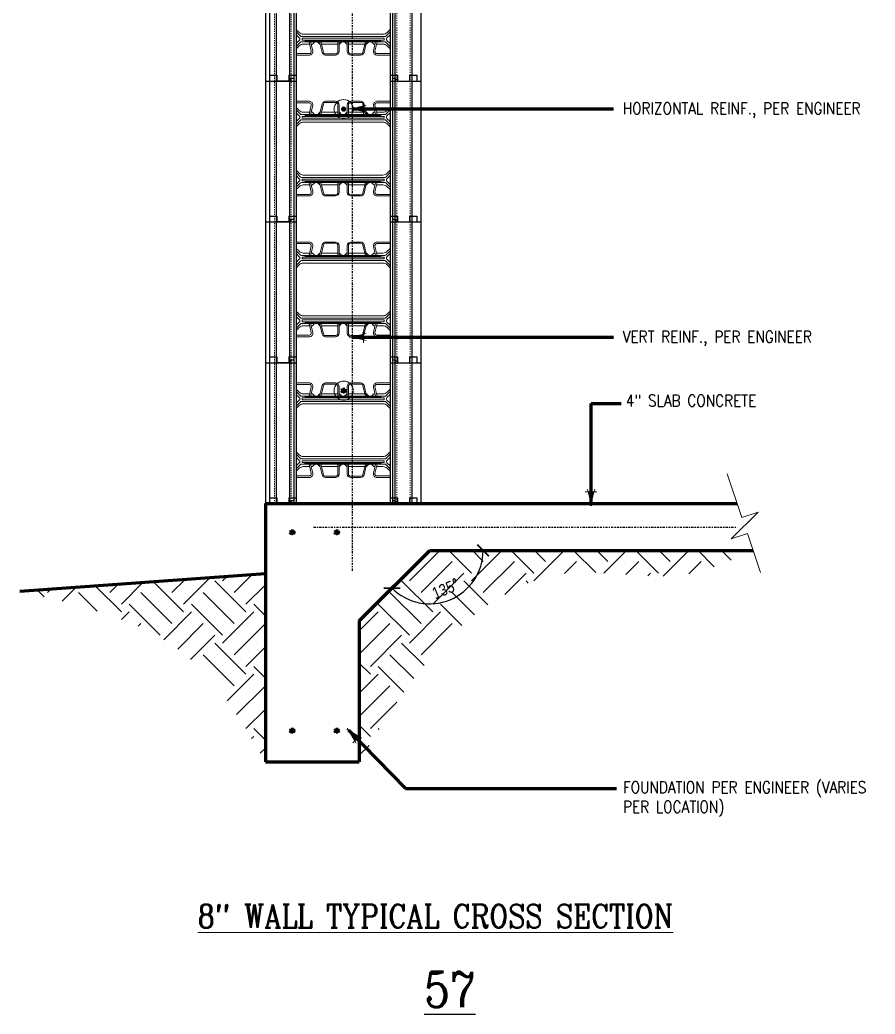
# Model space of a CAD drawing. Header units: inches. Extents: x 5 to 96, y 14 to 182.
# Drawn here: x 22.8 to 95.7, y 13.9 to 98.7 of the extents above; entities that cross this region are included whole.
import ezdxf

# ---------------------------------------------------------------- set-up
doc = ezdxf.new("R2010")
doc.units = ezdxf.units.IN
doc.header["$MEASUREMENT"] = 0
for name, pattern in [('CENTER', [2, 1.25, -0.25, 0.25, -0.25]), ('DASHED2', [0.375, 0.25, -0.125]), ('HIDDEN', [0.375, 0.25, -0.125])]:
    doc.linetypes.add(name, pattern=pattern)
doc.layers.get('Defpoints').update_dxf_attribs({"color": 252})
for name, color, linetype, lineweight in [('A2 Hatch', 8, 'Continuous', 9), ('DETAILS', 7, 'Continuous', 13), ('DIM', 3, 'Continuous', 13), ('GRADE', 5, 'Continuous', 100), ('REBAR', 2, 'CENTER', 30)]:
    doc.layers.add(name, color=color, linetype=linetype, lineweight=lineweight)
doc.styles.add('ARCTEXT', font='arctext.shx', dxfattribs={"width": 0.85})
doc.styles.add('RomanC', font='romanc.shx', dxfattribs={"width": 0.85, "height": 5})
doc.dimstyles.new('ARCTEXT 1-1', dxfattribs={"dimscale": 0, "dimtxt": 1, "dimasz": 1, "dimexe": 0.1875, "dimexo": 1, "dimgap": 0.5, "dimtad": 1, "dimdec": 4, "dimzin": 3, "dimdsep": 46, "dimlunit": 4, "dimtxsty": 'ARCTEXT', "dimblk": 'ARCHTICK', "dimcen": 1, "dimclrd": 256, "dimclre": 256, "dimclrt": 256, "dimadec": 0, "dimazin": 0, "dimtfac": 1, "dimtdec": 4, "dimtofl": 0, "dimtmove": 2, "dimatfit": 3, "dimldrblk": 'arrow', "dimfxl": 0, "dimtolj": 1, "dimtzin": 0, "dimarcsym": 0})
doc.dimstyles.new('ARCTEXT1-4', dxfattribs={"dimtxt": 4, "dimasz": 2, "dimexe": 2, "dimexo": 2, "dimgap": 2, "dimtad": 1, "dimdec": 4, "dimzin": 3, "dimdsep": 46, "dimlunit": 4, "dimtxsty": 'ARCTEXT', "dimblk": 'ARCHTICK', "dimcen": 2, "dimaunit": 1, "dimadec": 0, "dimazin": 0, "dimtfac": 1, "dimtdec": 4, "dimtmove": 2, "dimatfit": 3, "dimldrblk": 'arrow', "dimfxl": 0, "dimtolj": 1, "dimtzin": 0, "dimarcsym": 0})
pattern_1 = [(45, (-8549.273, 2997.4935), (4e-16, 5.3033009), [3.75, -3.75]), (45, (-8550.2673, 2998.488), (4e-16, 5.3033009), [3.75, -3.75]), (45, (-8551.2617, 2999.4822), (4e-16, 5.3033009), [3.75, -3.75]), (135, (-8551.2617, 3000.145), (-5.3033009, 4e-16), [3.75, -3.75]), (135, (-8550.2673, 3001.1395), (-5.3033009, 4e-16), [3.75, -3.75]), (135, (-8549.273, 3002.134), (-5.3033009, 4e-16), [3.75, -3.75])]

# ---------------------------------------------------------------- blocks, each defined once
blk = doc.blocks.new('_ArchTick')
at = {"color": 0, "linetype": 'ByBlock', "const_width": 0.15}
blk.add_lwpolyline([(-0.5, -0.5), (0.5, 0.5)], dxfattribs=at)
blk = doc.blocks.new('*D8')
at = {"layer": 'Defpoints', "color": 0}
for p in [(57.735, 53.438), (57.735, 53.438), (85.287, 53.438), (57.735, 48.894), (51.735, 47.438)]:
    blk.add_point(p, dxfattribs=at)
at = {"layer": 'DIM', "lineweight": -2}
blk.add_arc((57.735, 53.438), 4.544, 225, 0, dxfattribs=at)
for p, rotation in [((62.279, 53.438), 90), ((54.522, 50.225), 135)]:
    blk.add_blockref('_ArchTick', p, dxfattribs=dict(at, rotation=rotation))
at = {"layer": 'DIM', "color": 2, "insert": (59.091, 50.164), "char_height": 1, "attachment_point": 5, "rotation": 22.5, "style": 'ARCTEXT'}
blk.add_mtext('\\A1;135{\\Fromanc.shx|c0;°}', dxfattribs=at)
blk = doc.blocks.new('arrow')
at = {"layer": 'DIM'}
blk.add_hatch(color=253, dxfattribs=at).paths.add_polyline_path([(-2, 0.5), (-2, -0.5), (0, 0)])
at = {"layer": 'DIM', "lineweight": 9}
for points in [[(-2, 0.983), (-2, 0.5), (-2.469, 0.617)], [(0.374, 0.094), (0, 0)], [(0.374, -0.094), (0, 0)], [(-2, -0.983), (-2, -0.5), (-2.469, -0.617)]]:
    blk.add_lwpolyline(points, dxfattribs=at)
at = {"layer": 'DIM', "lineweight": 15}
blk.add_lwpolyline([(0, 0), (-2, -0.5), (-2, 0.5), (0, 0)], dxfattribs=at)

msp = doc.modelspace()

# ---------------------------------------------------------------- hatches: boundary and pattern name
at = {"layer": 'A2 Hatch', "ltscale": 0.15}
h = msp.add_hatch(color=256, dxfattribs=at)
edge = h.paths.add_edge_path()
edge.add_arc((50.40557, 91.05841), 0.22434, 0, 360)
h = msp.add_hatch(dxfattribs=at)
h.set_pattern_fill('EARTH', color=256, scale=15, angle=45, style=0)
h.set_pattern_definition(pattern_1)
edge = h.paths.add_edge_path()
edge.add_spline(control_points=[(51.73506, 35.43839), (54.21343, 39.51205), (58.36542, 46.3366), (68.88604, 52.94942), (78.1558, 50.22115), (83.37948, 52.57776), (85.28717, 53.43839)], knot_values=[0, 0, 0, 0, 14.25958187, 23.88891315, 34.59569807, 40.75527016, 40.75527016, 40.75527016, 40.75527016], degree=3, periodic=0)
edge.add_line((85.28717, 53.43839), (57.73506, 53.43839))
edge.add_line((57.73506, 53.43839), (51.73506, 47.43839))
edge.add_line((51.73506, 47.43839), (51.73506, 35.43839))
h.paths.add_polyline_path([(57.50315, 50.31781), (60.10564, 51.39579), (60.67966, 50.00997), (58.07717, 48.93199)], flags=24)
h = msp.add_hatch(dxfattribs=at)
h.set_pattern_fill('EARTH', color=256, scale=15, angle=45, style=0)
h.set_pattern_definition(pattern_1)
edge = h.paths.add_edge_path()
edge.add_line((43.73506, 51.43839), (22.82542, 49.95006))
edge.add_spline(control_points=[(22.82542, 49.95006), (28.03186, 48.76767), (37.10819, 46.70643), (41.75415, 38.80664), (43.73506, 35.43839)], knot_values=[0, 0, 0, 0, 15.18061002, 26.46419956, 26.46419956, 26.46419956, 26.46419956], degree=3, periodic=0)
edge.add_line((43.73506, 35.43839), (43.73506, 51.43839))
at = {"layer": 'REBAR', "ltscale": 0.15}
h = msp.add_hatch(color=256, dxfattribs=at)
edge = h.paths.add_edge_path()
edge.add_arc((50.40557, 67.05841), 0.22434, 0, 360)
h = msp.add_hatch(color=256, dxfattribs=at)
edge = h.paths.add_edge_path()
edge.add_arc((46.01803, 54.98447), 0.22434, 0, 360)
h = msp.add_hatch(color=256, dxfattribs=at)
edge = h.paths.add_edge_path()
edge.add_arc((49.82134, 54.98447), 0.22434, 0, 360)
h = msp.add_hatch(color=256, dxfattribs=at)
edge = h.paths.add_edge_path()
edge.add_arc((46.01803, 38.07735), 0.22434, 0, 360)
h = msp.add_hatch(color=256, dxfattribs=at)
edge = h.paths.add_edge_path()
edge.add_arc((49.82134, 38.07735), 0.22434, 0, 360)

# ---------------------------------------------------------------- linework, layer by layer
at = {"color": 1}
for p, q in [((44.08506, 105.93842), (44.08506, 93.43842)), ((44.66006, 105.93842), (44.66006, 93.43842)), ((45.78506, 105.93842), (45.78506, 93.43842)), ((46.36006, 105.93842), (46.36006, 93.43842)), ((54.36006, 105.93842), (54.36006, 93.43842)), ((43.73506, 105.43842), (43.73506, 93.43842)), ((46.16006, 105.68842), (46.16006, 93.43842)), ((54.56006, 105.68842), (54.56006, 93.43842)), ((54.77506, 105.43842), (54.77506, 93.43842)), ((56.22006, 105.43842), (56.22006, 93.43842)), ((56.98506, 105.43842), (56.98506, 93.43842)), ((43.73506, 93.43842), (46.36006, 93.43842)), ((43.73506, 93.43842), (45.91006, 93.43842)), ((43.73506, 93.43842), (46.36006, 93.43842)), ((43.73506, 93.43842), (45.91006, 93.43842)), ((43.73506, 93.43841), (46.36006, 93.43841)), ((43.73506, 93.43841), (43.73506, 81.43841)), ((43.73506, 93.43841), (45.91006, 93.43841)), ((44.08506, 93.93842), (44.71006, 93.93842)), ((44.08506, 93.93842), (44.71006, 93.93842)), ((44.08506, 93.93841), (44.71006, 93.93841)), ((44.08506, 93.93841), (44.08506, 81.43841)), ((44.66006, 93.93841), (44.66006, 81.43841)), ((45.78506, 93.43842), (44.66006, 93.43842)), ((45.78506, 93.43842), (44.66006, 93.43842)), ((45.78506, 93.43841), (44.66006, 93.43841)), ((44.71006, 93.93842), (44.71006, 93.43842)), ((44.71006, 93.93842), (44.71006, 93.43842)), ((44.71006, 93.93841), (44.71006, 93.43841)), ((45.73506, 93.93842), (45.73506, 93.43842)), ((45.73506, 93.93842), (46.36006, 93.93842)), ((45.73506, 93.93842), (45.73506, 93.43842)), ((45.73506, 93.93842), (46.36006, 93.93842)), ((45.73506, 93.93841), (45.73506, 93.43841)), ((45.73506, 93.93841), (46.36006, 93.93841)), ((45.78506, 93.93841), (45.78506, 81.43841)), ((45.91006, 93.68842), (45.91006, 93.43842)), ((45.91006, 93.68842), (46.16006, 93.68842)), ((45.91006, 93.68842), (45.91006, 93.43842)), ((45.91006, 93.68842), (46.16006, 93.68842)), ((45.91006, 93.68841), (45.91006, 93.43841)), ((45.91006, 93.68841), (46.16006, 93.68841)), ((46.16006, 93.68841), (46.16006, 81.43841)), ((46.16006, 93.43842), (46.36006, 93.43842)), ((46.16006, 93.43842), (46.36006, 93.43842)), ((46.16006, 93.43841), (46.36006, 93.43841)), ((46.36006, 93.93841), (46.36006, 81.43841)), ((54.36006, 93.93842), (54.98506, 93.93842)), ((54.36006, 93.93842), (54.98506, 93.93842)), ((54.36006, 93.93841), (54.36006, 81.43841)), ((54.36006, 93.93841), (54.98506, 93.93841)), ((54.36006, 93.43842), (56.98506, 93.43842)), ((54.36006, 93.43842), (54.56006, 93.43842)), ((54.36006, 93.43842), (56.98506, 93.43842)), ((54.36006, 93.43842), (54.56006, 93.43842)), ((54.36006, 93.43841), (56.98506, 93.43841)), ((54.36006, 93.43841), (54.56006, 93.43841)), ((54.56006, 93.68842), (54.81006, 93.68842)), ((54.56006, 93.68842), (54.81006, 93.68842)), ((54.56006, 93.68841), (54.56006, 81.43841)), ((54.56006, 93.68841), (54.81006, 93.68841)), ((54.77506, 93.43842), (56.98506, 93.43842)), ((54.77506, 93.43842), (56.98506, 93.43842)), ((54.77506, 93.43841), (56.98506, 93.43841)), ((54.77506, 93.43841), (54.77506, 81.43841)), ((54.81006, 93.68842), (54.81006, 93.43842)), ((54.81006, 93.68842), (54.81006, 93.43842)), ((54.81006, 93.68841), (54.81006, 93.43841)), ((54.98506, 93.93842), (54.98506, 93.43842)), ((54.98506, 93.93842), (54.98506, 93.43842)), ((54.98506, 93.93841), (54.98506, 93.43841)), ((56.01006, 93.93842), (56.01006, 93.43842)), ((56.01006, 93.93842), (56.63506, 93.93842)), ((56.01006, 93.93842), (56.01006, 93.43842)), ((56.01006, 93.93842), (56.63506, 93.93842)), ((56.01006, 93.93841), (56.01006, 93.43841)), ((56.01006, 93.93841), (56.63506, 93.93841)), ((56.22006, 93.43841), (56.22006, 81.43841)), ((56.63506, 93.93842), (56.63506, 93.43842)), ((56.63506, 93.93842), (56.63506, 93.43842)), ((56.63506, 93.93841), (56.63506, 93.43841)), ((56.98506, 93.43841), (56.98506, 81.43841)), ((43.73506, 81.43841), (46.36006, 81.43841)), ((43.73506, 81.43841), (45.91006, 81.43841)), ((43.73506, 81.43841), (46.36006, 81.43841)), ((43.73506, 81.43841), (45.91006, 81.43841)), ((43.73506, 81.4384), (46.36006, 81.4384)), ((43.73506, 81.4384), (43.73506, 69.4384)), ((43.73506, 81.4384), (45.91006, 81.4384)), ((44.08506, 81.93841), (44.71006, 81.93841)), ((44.08506, 81.93841), (44.71006, 81.93841)), ((44.08506, 81.9384), (44.71006, 81.9384)), ((44.08506, 81.9384), (44.08506, 69.4384)), ((44.66006, 81.9384), (44.66006, 69.4384)), ((45.78506, 81.43841), (44.66006, 81.43841)), ((45.78506, 81.43841), (44.66006, 81.43841)), ((45.78506, 81.4384), (44.66006, 81.4384)), ((44.71006, 81.93841), (44.71006, 81.43841)), ((44.71006, 81.93841), (44.71006, 81.43841)), ((44.71006, 81.9384), (44.71006, 81.4384)), ((45.73506, 81.93841), (45.73506, 81.43841)), ((45.73506, 81.93841), (46.36006, 81.93841)), ((45.73506, 81.93841), (45.73506, 81.43841)), ((45.73506, 81.93841), (46.36006, 81.93841)), ((45.73506, 81.9384), (45.73506, 81.4384)), ((45.73506, 81.9384), (46.36006, 81.9384)), ((45.78506, 81.9384), (45.78506, 69.4384)), ((45.91006, 81.68841), (45.91006, 81.43841)), ((45.91006, 81.68841), (46.16006, 81.68841)), ((45.91006, 81.68841), (45.91006, 81.43841)), ((45.91006, 81.68841), (46.16006, 81.68841)), ((45.91006, 81.6884), (45.91006, 81.4384)), ((45.91006, 81.6884), (46.16006, 81.6884)), ((46.16006, 81.6884), (46.16006, 69.4384)), ((46.16006, 81.43841), (46.36006, 81.43841)), ((46.16006, 81.43841), (46.36006, 81.43841)), ((46.16006, 81.4384), (46.36006, 81.4384)), ((46.36006, 81.9384), (46.36006, 69.4384)), ((54.36006, 81.93841), (54.98506, 81.93841)), ((54.36006, 81.93841), (54.98506, 81.93841)), ((54.36006, 81.9384), (54.36006, 69.4384)), ((54.36006, 81.9384), (54.98506, 81.9384)), ((54.36006, 81.43841), (56.98506, 81.43841)), ((54.36006, 81.43841), (54.56006, 81.43841)), ((54.36006, 81.43841), (56.98506, 81.43841)), ((54.36006, 81.43841), (54.56006, 81.43841)), ((54.36006, 81.4384), (56.98506, 81.4384)), ((54.36006, 81.4384), (54.56006, 81.4384)), ((54.56006, 81.68841), (54.81006, 81.68841)), ((54.56006, 81.68841), (54.81006, 81.68841)), ((54.56006, 81.6884), (54.56006, 69.4384)), ((54.56006, 81.6884), (54.81006, 81.6884)), ((54.77506, 81.43841), (56.98506, 81.43841)), ((54.77506, 81.43841), (56.98506, 81.43841)), ((54.77506, 81.4384), (56.98506, 81.4384)), ((54.77506, 81.4384), (54.77506, 69.4384)), ((54.81006, 81.68841), (54.81006, 81.43841)), ((54.81006, 81.68841), (54.81006, 81.43841)), ((54.81006, 81.6884), (54.81006, 81.4384)), ((54.98506, 81.93841), (54.98506, 81.43841)), ((54.98506, 81.93841), (54.98506, 81.43841)), ((54.98506, 81.9384), (54.98506, 81.4384)), ((56.01006, 81.93841), (56.01006, 81.43841)), ((56.01006, 81.93841), (56.63506, 81.93841)), ((56.01006, 81.93841), (56.01006, 81.43841)), ((56.01006, 81.93841), (56.63506, 81.93841)), ((56.01006, 81.9384), (56.01006, 81.4384)), ((56.01006, 81.9384), (56.63506, 81.9384)), ((56.22006, 81.4384), (56.22006, 69.4384)), ((56.63506, 81.93841), (56.63506, 81.43841)), ((56.63506, 81.93841), (56.63506, 81.43841)), ((56.63506, 81.9384), (56.63506, 81.4384)), ((56.98506, 81.4384), (56.98506, 69.4384)), ((44.08506, 69.9384), (44.71006, 69.9384)), ((44.08506, 69.9384), (44.71006, 69.9384)), ((44.08506, 69.93839), (44.71006, 69.93839)), ((44.08506, 69.93839), (44.08506, 57.43839)), ((44.66006, 69.93839), (44.66006, 57.43839)), ((44.71006, 69.9384), (44.71006, 69.4384)), ((44.71006, 69.9384), (44.71006, 69.4384)), ((44.71006, 69.93839), (44.71006, 69.43839)), ((45.73506, 69.9384), (45.73506, 69.4384)), ((45.73506, 69.9384), (46.36006, 69.9384)), ((45.73506, 69.9384), (45.73506, 69.4384)), ((45.73506, 69.9384), (46.36006, 69.9384)), ((45.73506, 69.93839), (45.73506, 69.43839)), ((45.73506, 69.93839), (46.36006, 69.93839)), ((45.78506, 69.93839), (45.78506, 57.43839)), ((45.91006, 69.6884), (45.91006, 69.4384)), ((45.91006, 69.6884), (46.16006, 69.6884)), ((45.91006, 69.6884), (45.91006, 69.4384)), ((45.91006, 69.6884), (46.16006, 69.6884)), ((45.91006, 69.68839), (45.91006, 69.43839)), ((45.91006, 69.68839), (46.16006, 69.68839)), ((46.16006, 69.68839), (46.16006, 57.43839)), ((46.36006, 69.93839), (46.36006, 57.43839)), ((54.36006, 69.9384), (54.98506, 69.9384)), ((54.36006, 69.9384), (54.98506, 69.9384)), ((54.36006, 69.93839), (54.36006, 57.43839)), ((54.36006, 69.93839), (54.98506, 69.93839)), ((54.56006, 69.6884), (54.81006, 69.6884)), ((54.56006, 69.6884), (54.81006, 69.6884)), ((54.56006, 69.68839), (54.56006, 57.43839)), ((54.56006, 69.68839), (54.81006, 69.68839)), ((54.81006, 69.6884), (54.81006, 69.4384)), ((54.81006, 69.6884), (54.81006, 69.4384)), ((54.81006, 69.68839), (54.81006, 69.43839)), ((54.98506, 69.9384), (54.98506, 69.4384)), ((54.98506, 69.9384), (54.98506, 69.4384)), ((54.98506, 69.93839), (54.98506, 69.43839)), ((56.01006, 69.9384), (56.01006, 69.4384)), ((56.01006, 69.9384), (56.63506, 69.9384)), ((56.01006, 69.9384), (56.01006, 69.4384)), ((56.01006, 69.9384), (56.63506, 69.9384)), ((56.01006, 69.93839), (56.01006, 69.43839)), ((56.01006, 69.93839), (56.63506, 69.93839)), ((56.63506, 69.9384), (56.63506, 69.4384)), ((56.63506, 69.9384), (56.63506, 69.4384)), ((56.63506, 69.93839), (56.63506, 69.43839)), ((43.73506, 69.4384), (46.36006, 69.4384)), ((43.73506, 69.4384), (45.91006, 69.4384)), ((43.73506, 69.4384), (46.36006, 69.4384)), ((43.73506, 69.4384), (45.91006, 69.4384)), ((43.73506, 69.43839), (46.36006, 69.43839)), ((43.73506, 69.43839), (43.73506, 57.43839)), ((43.73506, 69.43839), (45.91006, 69.43839)), ((45.78506, 69.4384), (44.66006, 69.4384)), ((45.78506, 69.4384), (44.66006, 69.4384)), ((45.78506, 69.43839), (44.66006, 69.43839)), ((46.16006, 69.4384), (46.36006, 69.4384)), ((46.16006, 69.4384), (46.36006, 69.4384)), ((46.16006, 69.43839), (46.36006, 69.43839)), ((54.36006, 69.4384), (56.98506, 69.4384)), ((54.36006, 69.4384), (54.56006, 69.4384)), ((54.36006, 69.4384), (56.98506, 69.4384)), ((54.36006, 69.4384), (54.56006, 69.4384)), ((54.36006, 69.43839), (56.98506, 69.43839)), ((54.36006, 69.43839), (54.56006, 69.43839)), ((54.77506, 69.4384), (56.98506, 69.4384)), ((54.77506, 69.4384), (56.98506, 69.4384)), ((54.77506, 69.43839), (56.98506, 69.43839)), ((54.77506, 69.43839), (54.77506, 57.43839)), ((56.22006, 69.43839), (56.22006, 57.43839)), ((56.98506, 69.43839), (56.98506, 57.43839)), ((44.08506, 57.93839), (44.71006, 57.93839)), ((44.71006, 57.93839), (44.71006, 57.43839)), ((45.73506, 57.93839), (45.73506, 57.43839)), ((45.73506, 57.93839), (46.36006, 57.93839)), ((45.91006, 57.68839), (45.91006, 57.43839)), ((45.91006, 57.68839), (46.16006, 57.68839)), ((54.36006, 57.93839), (54.98506, 57.93839)), ((54.56006, 57.68839), (54.81006, 57.68839)), ((54.81006, 57.68839), (54.81006, 57.43839)), ((54.98506, 57.93839), (54.98506, 57.43839)), ((56.01006, 57.93839), (56.01006, 57.43839)), ((56.01006, 57.93839), (56.63506, 57.93839)), ((56.63506, 57.93839), (56.63506, 57.43839)), ((43.73506, 57.43839), (46.36006, 57.43839)), ((43.73506, 57.43839), (45.91006, 57.43839)), ((45.78506, 57.43839), (44.66006, 57.43839)), ((46.16006, 57.43839), (46.36006, 57.43839)), ((54.36006, 57.43839), (56.98506, 57.43839)), ((54.36006, 57.43839), (54.56006, 57.43839)), ((54.77506, 57.43839), (56.98506, 57.43839))]:
    msp.add_line(p, q, dxfattribs=at)
at = {"ltscale": 0.15}
for p, q in [((46.36926, 94.97274), (46.36926, 94.97274)), ((44.71006, 93.43842), (45.73506, 93.43842)), ((44.71006, 93.43842), (45.73506, 93.43842)), ((44.71006, 93.43841), (45.73506, 93.43841)), ((46.36926, 82.97273), (46.36926, 82.97273)), ((44.71006, 81.43841), (45.73506, 81.43841)), ((44.71006, 81.43841), (45.73506, 81.43841)), ((44.71006, 81.4384), (45.73506, 81.4384)), ((46.36926, 70.97272), (46.36926, 70.97272)), ((44.71006, 69.4384), (45.73506, 69.4384)), ((44.71006, 69.4384), (45.73506, 69.4384)), ((44.71006, 69.43839), (45.73506, 69.43839)), ((46.36926, 58.9727), (46.36926, 58.9727)), ((44.71006, 57.43839), (45.73506, 57.43839))]:
    msp.add_line(p, q, dxfattribs=at)
at = {"color": 1, "linetype": 'HIDDEN', "ltscale": 0.02}
for p, q in [((44.08506, 93.93842), (44.71006, 93.93842)), ((44.08506, 93.93842), (44.71006, 93.93842)), ((44.08506, 93.93841), (44.71006, 93.93841)), ((44.71006, 93.93842), (44.71006, 93.43842)), ((44.71006, 93.93842), (44.71006, 93.43842)), ((44.71006, 93.93841), (44.71006, 93.43841)), ((45.73506, 93.93842), (45.73506, 93.43842)), ((45.73506, 93.93842), (46.36006, 93.93842)), ((45.73506, 93.93842), (45.73506, 93.43842)), ((45.73506, 93.93842), (46.36006, 93.93842)), ((45.73506, 93.93841), (45.73506, 93.43841)), ((45.73506, 93.93841), (46.36006, 93.93841)), ((54.36006, 93.93842), (54.98506, 93.93842)), ((54.36006, 93.93842), (54.98506, 93.93842)), ((54.36006, 93.93841), (54.98506, 93.93841)), ((54.98506, 93.93842), (54.98506, 93.43842)), ((54.98506, 93.93842), (54.98506, 93.43842)), ((54.98506, 93.93841), (54.98506, 93.43841)), ((56.01006, 93.93842), (56.01006, 93.43842)), ((56.01006, 93.93842), (56.63506, 93.93842)), ((56.01006, 93.93842), (56.01006, 93.43842)), ((56.01006, 93.93842), (56.63506, 93.93842)), ((56.01006, 93.93841), (56.01006, 93.43841)), ((56.01006, 93.93841), (56.63506, 93.93841)), ((56.63506, 93.93842), (56.63506, 93.43842)), ((56.63506, 93.93842), (56.63506, 93.43842)), ((56.63506, 93.93841), (56.63506, 93.43841)), ((44.08506, 81.93841), (44.71006, 81.93841)), ((44.08506, 81.93841), (44.71006, 81.93841)), ((44.08506, 81.9384), (44.71006, 81.9384)), ((44.71006, 81.93841), (44.71006, 81.43841)), ((44.71006, 81.93841), (44.71006, 81.43841)), ((44.71006, 81.9384), (44.71006, 81.4384)), ((45.73506, 81.93841), (45.73506, 81.43841)), ((45.73506, 81.93841), (46.36006, 81.93841)), ((45.73506, 81.93841), (45.73506, 81.43841)), ((45.73506, 81.93841), (46.36006, 81.93841)), ((45.73506, 81.9384), (45.73506, 81.4384)), ((45.73506, 81.9384), (46.36006, 81.9384)), ((54.36006, 81.93841), (54.98506, 81.93841)), ((54.36006, 81.93841), (54.98506, 81.93841)), ((54.36006, 81.9384), (54.98506, 81.9384)), ((54.98506, 81.93841), (54.98506, 81.43841)), ((54.98506, 81.93841), (54.98506, 81.43841)), ((54.98506, 81.9384), (54.98506, 81.4384)), ((56.01006, 81.93841), (56.01006, 81.43841)), ((56.01006, 81.93841), (56.63506, 81.93841)), ((56.01006, 81.93841), (56.01006, 81.43841)), ((56.01006, 81.93841), (56.63506, 81.93841)), ((56.01006, 81.9384), (56.01006, 81.4384)), ((56.01006, 81.9384), (56.63506, 81.9384)), ((56.63506, 81.93841), (56.63506, 81.43841)), ((56.63506, 81.93841), (56.63506, 81.43841)), ((56.63506, 81.9384), (56.63506, 81.4384)), ((44.08506, 69.9384), (44.71006, 69.9384)), ((44.08506, 69.9384), (44.71006, 69.9384)), ((44.08506, 69.93839), (44.71006, 69.93839)), ((44.71006, 69.9384), (44.71006, 69.4384)), ((44.71006, 69.9384), (44.71006, 69.4384)), ((44.71006, 69.93839), (44.71006, 69.43839)), ((45.73506, 69.9384), (45.73506, 69.4384)), ((45.73506, 69.9384), (46.36006, 69.9384)), ((45.73506, 69.9384), (45.73506, 69.4384)), ((45.73506, 69.9384), (46.36006, 69.9384)), ((45.73506, 69.93839), (45.73506, 69.43839)), ((45.73506, 69.93839), (46.36006, 69.93839)), ((54.36006, 69.9384), (54.98506, 69.9384)), ((54.36006, 69.9384), (54.98506, 69.9384)), ((54.36006, 69.93839), (54.98506, 69.93839)), ((54.98506, 69.9384), (54.98506, 69.4384)), ((54.98506, 69.9384), (54.98506, 69.4384)), ((54.98506, 69.93839), (54.98506, 69.43839)), ((56.01006, 69.9384), (56.01006, 69.4384)), ((56.01006, 69.9384), (56.63506, 69.9384)), ((56.01006, 69.9384), (56.01006, 69.4384)), ((56.01006, 69.9384), (56.63506, 69.9384)), ((56.01006, 69.93839), (56.01006, 69.43839)), ((56.01006, 69.93839), (56.63506, 69.93839)), ((56.63506, 69.9384), (56.63506, 69.4384)), ((56.63506, 69.9384), (56.63506, 69.4384)), ((56.63506, 69.93839), (56.63506, 69.43839)), ((44.08506, 57.93839), (44.71006, 57.93839)), ((44.71006, 57.93839), (44.71006, 57.43839)), ((45.73506, 57.93839), (45.73506, 57.43839)), ((45.73506, 57.93839), (46.36006, 57.93839)), ((54.36006, 57.93839), (54.98506, 57.93839)), ((54.98506, 57.93839), (54.98506, 57.43839)), ((56.01006, 57.93839), (56.01006, 57.43839)), ((56.01006, 57.93839), (56.63506, 57.93839)), ((56.63506, 57.93839), (56.63506, 57.43839))]:
    msp.add_line(p, q, dxfattribs=at)
at = {"layer": 'A2 Hatch', "linetype": 'DASHED2', "ltscale": 0.15}
for p, q in [((44.50006, 105.93842), (44.50006, 93.43842)), ((45.94506, 105.93842), (45.94506, 93.43842)), ((54.93506, 105.43842), (54.93506, 93.43842)), ((56.06006, 105.43842), (56.06006, 93.43842)), ((44.50006, 93.93841), (44.50006, 81.43841)), ((45.94506, 93.93841), (45.94506, 81.43841)), ((54.93506, 93.43841), (54.93506, 81.43841)), ((56.06006, 93.43841), (56.06006, 81.43841)), ((44.50006, 81.9384), (44.50006, 69.4384)), ((45.94506, 81.9384), (45.94506, 69.4384)), ((54.93506, 81.4384), (54.93506, 69.4384)), ((56.06006, 81.4384), (56.06006, 69.4384)), ((44.50006, 69.93839), (44.50006, 57.43839)), ((45.94506, 69.93839), (45.94506, 57.43839)), ((54.93506, 69.43839), (54.93506, 57.43839)), ((56.06006, 69.43839), (56.06006, 57.43839))]:
    msp.add_line(p, q, dxfattribs=at)
at = {"layer": 'A2 Hatch', "ltscale": 0.15}
for centre in [(50.40557, 91.05841), (50.40557, 67.05841)]:
    msp.add_circle(centre, 0.81577, dxfattribs=at)
at = {"layer": 'DETAILS', "color": 6, "lineweight": 20}
for points in [[(46.36006, 97.83779), (46.61299, 97.58487, 0.19891237), (46.96654, 97.43842), (50.36006, 97.43842), (53.75359, 97.43842, 0.19891237), (54.10714, 97.58487), (54.36006, 97.83779)], [(46.36006, 97.63779), (46.73014, 97.26771, 0.19891237), (46.80085, 97.23842), (50.36006, 97.23842), (53.91927, 97.23842, 0.19891237), (53.98998, 97.26771), (54.36006, 97.63779)], [(46.36006, 96.63905), (46.62837, 96.90736, 0.41421356), (46.62837, 97.11949), (46.36006, 97.38779)], [(50.02999, 96.58842, 0.27932207), (50.07431, 96.61528, -0.27932207), (50.36006, 96.78842), (46.80085, 96.78842, 0.19891237), (46.73014, 96.75913), (46.36006, 96.38905)], [(46.36006, 95.78842), (47.48076, 95.78842, 0.48533789), (47.64603, 95.99827), (47.45551, 96.78842), (46.85943, 96.78842), (47.10943, 96.78842), (47.20943, 96.78842)], [(46.36006, 95.65842), (47.48076, 95.65842, 0.48533789), (47.77241, 96.02874), (47.58923, 96.78842)], [(47.73063, 96.58842), (47.63746, 96.58842), (47.73063, 96.58842, 0.27932207), (47.77495, 96.61528, -0.60591838), (48.34646, 96.61528, 0.27932207), (48.39078, 96.58842)], [(48.36073, 96.78842), (48.57781, 95.8881, 0.34649497), (48.86945, 95.65842), (49.71182, 95.65842, 0.41421356), (50.01182, 95.95842), (50.01182, 96.78842)], [(48.46359, 96.78842), (48.67502, 95.91154, 0.34649497), (48.86945, 95.75842), (49.71182, 95.75842, 0.41421356), (49.91182, 95.95842), (49.91182, 96.78842)], [(54.36006, 96.38905), (53.98998, 96.75913, 0.19891237), (53.91927, 96.78842), (50.36006, 96.78842, -0.27932207), (50.64582, 96.61528, 0.27932207), (50.69014, 96.58842)], [(50.70831, 96.78842), (50.70831, 95.95842, 0.41421356), (51.00831, 95.65842), (51.85068, 95.65842, 0.34649497), (52.14232, 95.8881), (52.3594, 96.78842)], [(50.80831, 96.78842), (50.80831, 95.95842, 0.41421356), (51.00831, 95.75842), (51.85068, 95.75842, 0.34649497), (52.0451, 95.91154), (52.25653, 96.78842)], [(52.32935, 96.58842, 0.27932207), (52.37367, 96.61528, -0.60591838), (52.94518, 96.61528, 0.27932207), (52.9895, 96.58842), (53.08267, 96.58842), (52.9895, 96.58842)], [(53.13089, 96.78842), (52.94772, 96.02874, 0.48533789), (53.23936, 95.65842), (54.36006, 95.65842)], [(53.5107, 96.78842), (53.6107, 96.78842), (53.8607, 96.78842), (53.26462, 96.78842), (53.0741, 95.99827, 0.48533789), (53.23936, 95.78842), (54.36006, 95.78842)], [(54.36006, 97.38779), (54.09176, 97.11949, 0.41421356), (54.09176, 96.90736), (54.36006, 96.63905)], [(47.50373, 96.58842), (46.96654, 96.58842, 0.19891237), (46.61299, 96.44198), (46.36006, 96.18905)], [(54.36006, 96.18905), (54.10714, 96.44198, 0.19891237), (53.75359, 96.58842), (53.2164, 96.58842)], [(47.58923, 90.58841), (47.77241, 91.34809, 0.48533789), (47.48076, 91.71841), (46.36006, 91.71841)], [(47.20943, 90.58841), (47.10943, 90.58841), (46.85943, 90.58841), (47.45551, 90.58841), (47.64603, 91.37856, 0.48533789), (47.48076, 91.58841), (46.36006, 91.58841)], [(50.01182, 90.58841), (50.01182, 91.41841, 0.41421356), (49.71182, 91.71841), (48.86945, 91.71841, 0.34649497), (48.57781, 91.48873), (48.36073, 90.58841)], [(49.91182, 90.58841), (49.91182, 91.41841, 0.41421356), (49.71182, 91.61841), (48.86945, 91.61841, 0.34649497), (48.67502, 91.46529), (48.46359, 90.58841)], [(52.3594, 90.58841), (52.14232, 91.48873, 0.34649497), (51.85068, 91.71841), (51.00831, 91.71841, 0.41421356), (50.70831, 91.41841), (50.70831, 90.58841)], [(52.25653, 90.58841), (52.0451, 91.46529, 0.34649497), (51.85068, 91.61841), (51.00831, 91.61841, 0.41421356), (50.80831, 91.41841), (50.80831, 90.58841)], [(54.36006, 91.71841), (53.23936, 91.71841, 0.48533789), (52.94772, 91.34809), (53.13089, 90.58841)], [(54.36006, 91.58841), (53.23936, 91.58841, 0.48533789), (53.0741, 91.37856), (53.26462, 90.58841), (53.8607, 90.58841), (53.6107, 90.58841), (53.5107, 90.58841)], [(46.36006, 91.18778), (46.61299, 90.93486, 0.19891237), (46.96654, 90.78841), (47.50373, 90.78841)], [(46.36006, 90.98778), (46.73014, 90.6177, 0.19891237), (46.80085, 90.58841), (50.36006, 90.58841, -0.27932207), (50.07431, 90.76156, 0.27932207), (50.02999, 90.78841)], [(46.36006, 89.98904), (46.62837, 90.25734, 0.41421356), (46.62837, 90.46948), (46.36006, 90.73778)], [(48.39078, 90.78841, 0.27932207), (48.34646, 90.76156, -0.60591838), (47.77495, 90.76156, 0.27932207), (47.73063, 90.78841), (47.63746, 90.78841), (47.73063, 90.78841)], [(50.69014, 90.78841, 0.27932207), (50.64582, 90.76156, -0.27932207), (50.36006, 90.58841), (53.91927, 90.58841, 0.19891237), (53.98998, 90.6177), (54.36006, 90.98778)], [(52.9895, 90.78841), (53.08267, 90.78841), (52.9895, 90.78841, 0.27932207), (52.94518, 90.76156, -0.60591838), (52.37367, 90.76156, 0.27932207), (52.32935, 90.78841)], [(53.2164, 90.78841), (53.75359, 90.78841, 0.19891237), (54.10714, 90.93486), (54.36006, 91.18778)], [(54.36006, 90.73778), (54.09176, 90.46948, 0.41421356), (54.09176, 90.25734), (54.36006, 89.98904)], [(54.36006, 89.73904), (53.98998, 90.10912, 0.19891237), (53.91927, 90.13841), (50.36006, 90.13841), (46.80085, 90.13841, 0.19891237), (46.73014, 90.10912), (46.36006, 89.73904)], [(54.36006, 89.53904), (54.10714, 89.79196, 0.19891237), (53.75359, 89.93841), (50.36006, 89.93841), (46.96654, 89.93841, 0.19891237), (46.61299, 89.79196), (46.36006, 89.53904)], [(46.36006, 85.83778), (46.61299, 85.58486, 0.19891237), (46.96654, 85.43841), (50.36006, 85.43841), (53.75359, 85.43841, 0.19891237), (54.10714, 85.58486), (54.36006, 85.83778)], [(46.36006, 85.63778), (46.73014, 85.2677, 0.19891237), (46.80085, 85.23841), (50.36006, 85.23841), (53.91927, 85.23841, 0.19891237), (53.98998, 85.2677), (54.36006, 85.63778)], [(46.36006, 84.63904), (46.62837, 84.90734, 0.41421356), (46.62837, 85.11948), (46.36006, 85.38778)], [(50.02999, 84.58841, 0.27932207), (50.07431, 84.61526, -0.27932207), (50.36006, 84.78841), (46.80085, 84.78841, 0.19891237), (46.73014, 84.75912), (46.36006, 84.38904)], [(46.36006, 83.78841), (47.48076, 83.78841, 0.48533789), (47.64603, 83.99826), (47.45551, 84.78841), (46.85943, 84.78841), (47.10943, 84.78841), (47.20943, 84.78841)], [(46.36006, 83.65841), (47.48076, 83.65841, 0.48533789), (47.77241, 84.02873), (47.58923, 84.78841)], [(47.73063, 84.58841), (47.63746, 84.58841), (47.73063, 84.58841, 0.27932207), (47.77495, 84.61526, -0.60591838), (48.34646, 84.61526, 0.27932207), (48.39078, 84.58841)], [(48.36073, 84.78841), (48.57781, 83.88809, 0.34649497), (48.86945, 83.65841), (49.71182, 83.65841, 0.41421356), (50.01182, 83.95841), (50.01182, 84.78841)], [(48.46359, 84.78841), (48.67502, 83.91153, 0.34649497), (48.86945, 83.75841), (49.71182, 83.75841, 0.41421356), (49.91182, 83.95841), (49.91182, 84.78841)], [(54.36006, 84.38904), (53.98998, 84.75912, 0.19891237), (53.91927, 84.78841), (50.36006, 84.78841, -0.27932207), (50.64582, 84.61526, 0.27932207), (50.69014, 84.58841)], [(50.70831, 84.78841), (50.70831, 83.95841, 0.41421356), (51.00831, 83.65841), (51.85068, 83.65841, 0.34649497), (52.14232, 83.88809), (52.3594, 84.78841)], [(50.80831, 84.78841), (50.80831, 83.95841, 0.41421356), (51.00831, 83.75841), (51.85068, 83.75841, 0.34649497), (52.0451, 83.91153), (52.25653, 84.78841)], [(52.32935, 84.58841, 0.27932207), (52.37367, 84.61526, -0.60591838), (52.94518, 84.61526, 0.27932207), (52.9895, 84.58841), (53.08267, 84.58841), (52.9895, 84.58841)], [(53.13089, 84.78841), (52.94772, 84.02873, 0.48533789), (53.23936, 83.65841), (54.36006, 83.65841)], [(53.5107, 84.78841), (53.6107, 84.78841), (53.8607, 84.78841), (53.26462, 84.78841), (53.0741, 83.99826, 0.48533789), (53.23936, 83.78841), (54.36006, 83.78841)], [(54.36006, 85.38778), (54.09176, 85.11948, 0.41421356), (54.09176, 84.90734), (54.36006, 84.63904)], [(47.50373, 84.58841), (46.96654, 84.58841, 0.19891237), (46.61299, 84.44196), (46.36006, 84.18904)], [(54.36006, 84.18904), (54.10714, 84.44196, 0.19891237), (53.75359, 84.58841), (53.2164, 84.58841)], [(47.58923, 78.5884), (47.77241, 79.34808, 0.48533789), (47.48076, 79.7184), (46.36006, 79.7184)], [(50.01182, 78.5884), (50.01182, 79.4184, 0.41421356), (49.71182, 79.7184), (48.86945, 79.7184, 0.34649497), (48.57781, 79.48872), (48.36073, 78.5884)], [(52.3594, 78.5884), (52.14232, 79.48872, 0.34649497), (51.85068, 79.7184), (51.00831, 79.7184, 0.41421356), (50.70831, 79.4184), (50.70831, 78.5884)], [(54.36006, 79.7184), (53.23936, 79.7184, 0.48533789), (52.94772, 79.34808), (53.13089, 78.5884)], [(47.20943, 78.5884), (47.10943, 78.5884), (46.85943, 78.5884), (47.45551, 78.5884), (47.64603, 79.37855, 0.48533789), (47.48076, 79.5884), (46.36006, 79.5884)], [(46.36006, 79.18777), (46.61299, 78.93485, 0.19891237), (46.96654, 78.7884), (47.50373, 78.7884)], [(46.36006, 78.98777), (46.73014, 78.61769, 0.19891237), (46.80085, 78.5884), (50.36006, 78.5884, -0.27932207), (50.07431, 78.76154, 0.27932207), (50.02999, 78.7884)], [(49.91182, 78.5884), (49.91182, 79.4184, 0.41421356), (49.71182, 79.6184), (48.86945, 79.6184, 0.34649497), (48.67502, 79.46528), (48.46359, 78.5884)], [(50.69014, 78.7884, 0.27932207), (50.64582, 78.76154, -0.27932207), (50.36006, 78.5884), (53.91927, 78.5884, 0.19891237), (53.98998, 78.61769), (54.36006, 78.98777)], [(52.25653, 78.5884), (52.0451, 79.46528, 0.34649497), (51.85068, 79.6184), (51.00831, 79.6184, 0.41421356), (50.80831, 79.4184), (50.80831, 78.5884)], [(54.36006, 79.5884), (53.23936, 79.5884, 0.48533789), (53.0741, 79.37855), (53.26462, 78.5884), (53.8607, 78.5884), (53.6107, 78.5884), (53.5107, 78.5884)], [(53.2164, 78.7884), (53.75359, 78.7884, 0.19891237), (54.10714, 78.93485), (54.36006, 79.18777)], [(46.36006, 77.98903), (46.62837, 78.25733, 0.41421356), (46.62837, 78.46946), (46.36006, 78.73777)], [(54.36006, 77.73903), (53.98998, 78.10911, 0.19891237), (53.91927, 78.1384), (50.36006, 78.1384), (46.80085, 78.1384, 0.19891237), (46.73014, 78.10911), (46.36006, 77.73903)], [(48.39078, 78.7884, 0.27932207), (48.34646, 78.76154, -0.60591838), (47.77495, 78.76154, 0.27932207), (47.73063, 78.7884), (47.63746, 78.7884), (47.73063, 78.7884)], [(52.9895, 78.7884), (53.08267, 78.7884), (52.9895, 78.7884, 0.27932207), (52.94518, 78.76154, -0.60591838), (52.37367, 78.76154, 0.27932207), (52.32935, 78.7884)], [(54.36006, 78.73777), (54.09176, 78.46946, 0.41421356), (54.09176, 78.25733), (54.36006, 77.98903)], [(54.36006, 77.53903), (54.10714, 77.79195, 0.19891237), (53.75359, 77.9384), (50.36006, 77.9384), (46.96654, 77.9384, 0.19891237), (46.61299, 77.79195), (46.36006, 77.53903)], [(46.36006, 73.83777), (46.61299, 73.58485, 0.19891237), (46.96654, 73.4384), (50.36006, 73.4384), (53.75359, 73.4384, 0.19891237), (54.10714, 73.58485), (54.36006, 73.83777)], [(46.36006, 73.63777), (46.73014, 73.26769, 0.19891237), (46.80085, 73.2384), (50.36006, 73.2384), (53.91927, 73.2384, 0.19891237), (53.98998, 73.26769), (54.36006, 73.63777)], [(46.36006, 72.63903), (46.62837, 72.90733, 0.41421356), (46.62837, 73.11946), (46.36006, 73.38777)], [(54.36006, 73.38777), (54.09176, 73.11946, 0.41421356), (54.09176, 72.90733), (54.36006, 72.63903)], [(50.02999, 72.5884, 0.27932207), (50.07431, 72.61525, -0.27932207), (50.36006, 72.7884), (46.80085, 72.7884, 0.19891237), (46.73014, 72.75911), (46.36006, 72.38903)], [(46.36006, 71.7884), (47.48076, 71.7884, 0.48533789), (47.64603, 71.99825), (47.45551, 72.7884), (46.85943, 72.7884), (47.10943, 72.7884), (47.20943, 72.7884)], [(46.36006, 71.6584), (47.48076, 71.6584, 0.48533789), (47.77241, 72.02872), (47.58923, 72.7884)], [(47.50373, 72.5884), (46.96654, 72.5884, 0.19891237), (46.61299, 72.44195), (46.36006, 72.18903)], [(47.73063, 72.5884), (47.63746, 72.5884), (47.73063, 72.5884, 0.27932207), (47.77495, 72.61525, -0.60591838), (48.34646, 72.61525, 0.27932207), (48.39078, 72.5884)], [(48.36073, 72.7884), (48.57781, 71.88808, 0.34649497), (48.86945, 71.6584), (49.71182, 71.6584, 0.41421356), (50.01182, 71.9584), (50.01182, 72.7884)], [(48.46359, 72.7884), (48.67502, 71.91152, 0.34649497), (48.86945, 71.7584), (49.71182, 71.7584, 0.41421356), (49.91182, 71.9584), (49.91182, 72.7884)], [(54.36006, 72.38903), (53.98998, 72.75911, 0.19891237), (53.91927, 72.7884), (50.36006, 72.7884, -0.27932207), (50.64582, 72.61525, 0.27932207), (50.69014, 72.5884)], [(50.70831, 72.7884), (50.70831, 71.9584, 0.41421356), (51.00831, 71.6584), (51.85068, 71.6584, 0.34649497), (52.14232, 71.88808), (52.3594, 72.7884)], [(50.80831, 72.7884), (50.80831, 71.9584, 0.41421356), (51.00831, 71.7584), (51.85068, 71.7584, 0.34649497), (52.0451, 71.91152), (52.25653, 72.7884)], [(52.32935, 72.5884, 0.27932207), (52.37367, 72.61525, -0.60591838), (52.94518, 72.61525, 0.27932207), (52.9895, 72.5884), (53.08267, 72.5884), (52.9895, 72.5884)], [(53.13089, 72.7884), (52.94772, 72.02872, 0.48533789), (53.23936, 71.6584), (54.36006, 71.6584)], [(53.5107, 72.7884), (53.6107, 72.7884), (53.8607, 72.7884), (53.26462, 72.7884), (53.0741, 71.99825, 0.48533789), (53.23936, 71.7884), (54.36006, 71.7884)], [(54.36006, 72.18903), (54.10714, 72.44195, 0.19891237), (53.75359, 72.5884), (53.2164, 72.5884)], [(47.58923, 66.58839), (47.77241, 67.34807, 0.48533789), (47.48076, 67.71839), (46.36006, 67.71839)], [(47.20943, 66.58839), (47.10943, 66.58839), (46.85943, 66.58839), (47.45551, 66.58839), (47.64603, 67.37854, 0.48533789), (47.48076, 67.58839), (46.36006, 67.58839)], [(46.36006, 67.18776), (46.61299, 66.93483, 0.19891237), (46.96654, 66.78839), (47.50373, 66.78839)], [(46.36006, 66.98776), (46.73014, 66.61768, 0.19891237), (46.80085, 66.58839), (50.36006, 66.58839, -0.27932207), (50.07431, 66.76153, 0.27932207), (50.02999, 66.78839)], [(50.01182, 66.58839), (50.01182, 67.41839, 0.41421356), (49.71182, 67.71839), (48.86945, 67.71839, 0.34649497), (48.57781, 67.48871), (48.36073, 66.58839)], [(49.91182, 66.58839), (49.91182, 67.41839, 0.41421356), (49.71182, 67.61839), (48.86945, 67.61839, 0.34649497), (48.67502, 67.46527), (48.46359, 66.58839)], [(50.69014, 66.78839, 0.27932207), (50.64582, 66.76153, -0.27932207), (50.36006, 66.58839), (53.91927, 66.58839, 0.19891237), (53.98998, 66.61768), (54.36006, 66.98776)], [(52.3594, 66.58839), (52.14232, 67.48871, 0.34649497), (51.85068, 67.71839), (51.00831, 67.71839, 0.41421356), (50.70831, 67.41839), (50.70831, 66.58839)], [(52.25653, 66.58839), (52.0451, 67.46527, 0.34649497), (51.85068, 67.61839), (51.00831, 67.61839, 0.41421356), (50.80831, 67.41839), (50.80831, 66.58839)], [(54.36006, 67.71839), (53.23936, 67.71839, 0.48533789), (52.94772, 67.34807), (53.13089, 66.58839)], [(54.36006, 67.58839), (53.23936, 67.58839, 0.48533789), (53.0741, 67.37854), (53.26462, 66.58839), (53.8607, 66.58839), (53.6107, 66.58839), (53.5107, 66.58839)], [(53.2164, 66.78839), (53.75359, 66.78839, 0.19891237), (54.10714, 66.93483), (54.36006, 67.18776)], [(46.36006, 65.98902), (46.62837, 66.25732, 0.41421356), (46.62837, 66.46945), (46.36006, 66.73776)], [(54.36006, 65.73902), (53.98998, 66.1091, 0.19891237), (53.91927, 66.13839), (50.36006, 66.13839), (46.80085, 66.13839, 0.19891237), (46.73014, 66.1091), (46.36006, 65.73902)], [(48.39078, 66.78839, 0.27932207), (48.34646, 66.76153, -0.60591838), (47.77495, 66.76153, 0.27932207), (47.73063, 66.78839), (47.63746, 66.78839), (47.73063, 66.78839)], [(52.9895, 66.78839), (53.08267, 66.78839), (52.9895, 66.78839, 0.27932207), (52.94518, 66.76153, -0.60591838), (52.37367, 66.76153, 0.27932207), (52.32935, 66.78839)], [(54.36006, 66.73776), (54.09176, 66.46945, 0.41421356), (54.09176, 66.25732), (54.36006, 65.98902)], [(54.36006, 65.53902), (54.10714, 65.79194, 0.19891237), (53.75359, 65.93839), (50.36006, 65.93839), (46.96654, 65.93839, 0.19891237), (46.61299, 65.79194), (46.36006, 65.53902)], [(46.36006, 61.83776), (46.61299, 61.58483, 0.19891237), (46.96654, 61.43839), (50.36006, 61.43839), (53.75359, 61.43839, 0.19891237), (54.10714, 61.58483), (54.36006, 61.83776)], [(46.36006, 61.63776), (46.73014, 61.26768, 0.19891237), (46.80085, 61.23839), (50.36006, 61.23839), (53.91927, 61.23839, 0.19891237), (53.98998, 61.26768), (54.36006, 61.63776)], [(46.36006, 60.63902), (46.62837, 60.90732, 0.41421356), (46.62837, 61.11945), (46.36006, 61.38776)], [(54.36006, 61.38776), (54.09176, 61.11945, 0.41421356), (54.09176, 60.90732), (54.36006, 60.63902)], [(50.02999, 60.58839, 0.27932207), (50.07431, 60.61524, -0.27932207), (50.36006, 60.78839), (46.80085, 60.78839, 0.19891237), (46.73014, 60.7591), (46.36006, 60.38902)], [(46.36006, 59.78839), (47.48076, 59.78839, 0.48533789), (47.64603, 59.99823), (47.45551, 60.78839), (46.85943, 60.78839), (47.10943, 60.78839), (47.20943, 60.78839)], [(46.36006, 59.65839), (47.48076, 59.65839, 0.48533789), (47.77241, 60.02871), (47.58923, 60.78839)], [(47.50373, 60.58839), (46.96654, 60.58839, 0.19891237), (46.61299, 60.44194), (46.36006, 60.18902)], [(47.73063, 60.58839), (47.63746, 60.58839), (47.73063, 60.58839, 0.27932207), (47.77495, 60.61524, -0.60591838), (48.34646, 60.61524, 0.27932207), (48.39078, 60.58839)], [(48.36073, 60.78839), (48.57781, 59.88807, 0.34649497), (48.86945, 59.65839), (49.71182, 59.65839, 0.41421356), (50.01182, 59.95839), (50.01182, 60.78839)], [(48.46359, 60.78839), (48.67502, 59.91151, 0.34649497), (48.86945, 59.75839), (49.71182, 59.75839, 0.41421356), (49.91182, 59.95839), (49.91182, 60.78839)], [(54.36006, 60.38902), (53.98998, 60.7591, 0.19891237), (53.91927, 60.78839), (50.36006, 60.78839, -0.27932207), (50.64582, 60.61524, 0.27932207), (50.69014, 60.58839)], [(50.70831, 60.78839), (50.70831, 59.95839, 0.41421356), (51.00831, 59.65839), (51.85068, 59.65839, 0.34649497), (52.14232, 59.88807), (52.3594, 60.78839)], [(50.80831, 60.78839), (50.80831, 59.95839, 0.41421356), (51.00831, 59.75839), (51.85068, 59.75839, 0.34649497), (52.0451, 59.91151), (52.25653, 60.78839)], [(52.32935, 60.58839, 0.27932207), (52.37367, 60.61524, -0.60591838), (52.94518, 60.61524, 0.27932207), (52.9895, 60.58839), (53.08267, 60.58839), (52.9895, 60.58839)], [(53.13089, 60.78839), (52.94772, 60.02871, 0.48533789), (53.23936, 59.65839), (54.36006, 59.65839)], [(53.5107, 60.78839), (53.6107, 60.78839), (53.8607, 60.78839), (53.26462, 60.78839), (53.0741, 59.99823, 0.48533789), (53.23936, 59.78839), (54.36006, 59.78839)], [(54.36006, 60.18902), (54.10714, 60.44194, 0.19891237), (53.75359, 60.58839), (53.2164, 60.58839)]]:
    msp.add_lwpolyline(points, format="xyb", dxfattribs=at)
for points in [[(50.36006, 96.93842), (53.8607, 96.93842), (53.8607, 97.08842), (50.36006, 97.08842), (46.85943, 97.08842), (46.85943, 96.93842)], [(48.40895, 96.58842), (48.39078, 96.58842)], [(49.91182, 96.58842), (48.51182, 96.58842)], [(50.01182, 96.58842), (50.02999, 96.58842)], [(50.70831, 96.58842), (50.69014, 96.58842)], [(50.80831, 96.58842), (52.20831, 96.58842)], [(52.31118, 96.58842), (52.32935, 96.58842)], [(48.40895, 90.78841), (48.39078, 90.78841)], [(49.91182, 90.78841), (48.51182, 90.78841)], [(50.01182, 90.78841), (50.02999, 90.78841)], [(50.70831, 90.78841), (50.69014, 90.78841)], [(50.80831, 90.78841), (52.20831, 90.78841)], [(52.31118, 90.78841), (52.32935, 90.78841)], [(50.36006, 90.43841), (53.8607, 90.43841), (53.8607, 90.28841), (50.36006, 90.28841), (46.85943, 90.28841), (46.85943, 90.43841)], [(50.36006, 84.93841), (53.8607, 84.93841), (53.8607, 85.08841), (50.36006, 85.08841), (46.85943, 85.08841), (46.85943, 84.93841)], [(48.40895, 84.58841), (48.39078, 84.58841)], [(49.91182, 84.58841), (48.51182, 84.58841)], [(50.01182, 84.58841), (50.02999, 84.58841)], [(50.70831, 84.58841), (50.69014, 84.58841)], [(50.80831, 84.58841), (52.20831, 84.58841)], [(52.31118, 84.58841), (52.32935, 84.58841)], [(50.36006, 78.4384), (53.8607, 78.4384), (53.8607, 78.2884), (50.36006, 78.2884), (46.85943, 78.2884), (46.85943, 78.4384)], [(48.40895, 78.7884), (48.39078, 78.7884)], [(49.91182, 78.7884), (48.51182, 78.7884)], [(50.01182, 78.7884), (50.02999, 78.7884)], [(50.70831, 78.7884), (50.69014, 78.7884)], [(50.80831, 78.7884), (52.20831, 78.7884)], [(52.31118, 78.7884), (52.32935, 78.7884)], [(50.36006, 72.9384), (53.8607, 72.9384), (53.8607, 73.0884), (50.36006, 73.0884), (46.85943, 73.0884), (46.85943, 72.9384)], [(48.40895, 72.5884), (48.39078, 72.5884)], [(49.91182, 72.5884), (48.51182, 72.5884)], [(50.01182, 72.5884), (50.02999, 72.5884)], [(50.70831, 72.5884), (50.69014, 72.5884)], [(50.80831, 72.5884), (52.20831, 72.5884)], [(52.31118, 72.5884), (52.32935, 72.5884)], [(50.36006, 66.43839), (53.8607, 66.43839), (53.8607, 66.28839), (50.36006, 66.28839), (46.85943, 66.28839), (46.85943, 66.43839)], [(48.40895, 66.78839), (48.39078, 66.78839)], [(49.91182, 66.78839), (48.51182, 66.78839)], [(50.01182, 66.78839), (50.02999, 66.78839)], [(50.70831, 66.78839), (50.69014, 66.78839)], [(50.80831, 66.78839), (52.20831, 66.78839)], [(52.31118, 66.78839), (52.32935, 66.78839)], [(50.36006, 60.93839), (53.8607, 60.93839), (53.8607, 61.08839), (50.36006, 61.08839), (46.85943, 61.08839), (46.85943, 60.93839)], [(48.40895, 60.58839), (48.39078, 60.58839)], [(49.91182, 60.58839), (48.51182, 60.58839)], [(50.01182, 60.58839), (50.02999, 60.58839)], [(50.70831, 60.58839), (50.69014, 60.58839)], [(50.80831, 60.58839), (52.20831, 60.58839)], [(52.31118, 60.58839), (52.32935, 60.58839)]]:
    msp.add_lwpolyline(points, close=True, dxfattribs=at)
for points in [[(50.36006, 96.83842), (53.5107, 96.83842), (53.60842, 96.86051, 0.78077641), (53.60842, 96.86633), (53.5107, 96.88842), (50.36006, 96.88842), (47.20943, 96.88842), (47.11171, 96.86633, 0.78077641), (47.11171, 96.86051), (47.20943, 96.83842)], [(50.36006, 90.53841), (47.20943, 90.53841), (47.11171, 90.51632, 0.78077641), (47.11171, 90.5105), (47.20943, 90.48841), (50.36006, 90.48841), (53.5107, 90.48841), (53.60842, 90.5105, 0.78077641), (53.60842, 90.51632), (53.5107, 90.53841)], [(50.36006, 84.83841), (53.5107, 84.83841), (53.60842, 84.8605, 0.78077641), (53.60842, 84.86632), (53.5107, 84.88841), (50.36006, 84.88841), (47.20943, 84.88841), (47.11171, 84.86632, 0.78077641), (47.11171, 84.8605), (47.20943, 84.83841)], [(50.36006, 78.5384), (47.20943, 78.5384), (47.11171, 78.51631, 0.78077641), (47.11171, 78.51049), (47.20943, 78.4884), (50.36006, 78.4884), (53.5107, 78.4884), (53.60842, 78.51049, 0.78077641), (53.60842, 78.51631), (53.5107, 78.5384)], [(50.36006, 72.8384), (53.5107, 72.8384), (53.60842, 72.86049, 0.78077641), (53.60842, 72.86631), (53.5107, 72.8884), (50.36006, 72.8884), (47.20943, 72.8884), (47.11171, 72.86631, 0.78077641), (47.11171, 72.86049), (47.20943, 72.8384)], [(50.36006, 66.53839), (47.20943, 66.53839), (47.11171, 66.5163, 0.78077641), (47.11171, 66.51048), (47.20943, 66.48839), (50.36006, 66.48839), (53.5107, 66.48839), (53.60842, 66.51048, 0.78077641), (53.60842, 66.5163), (53.5107, 66.53839)], [(50.36006, 60.83839), (53.5107, 60.83839), (53.60842, 60.86048, 0.78077641), (53.60842, 60.8663), (53.5107, 60.88839), (50.36006, 60.88839), (47.20943, 60.88839), (47.11171, 60.8663, 0.78077641), (47.11171, 60.86048), (47.20943, 60.83839)]]:
    msp.add_lwpolyline(points, format="xyb", close=True, dxfattribs=at)
at = {"layer": 'DIM'}
msp.add_lwpolyline([(85.91963, 51.57349), (84.7959, 54.88693), (83.41589, 54.41891), (85.71399, 56.71701), (84.33397, 56.24899), (83.06816, 59.98139)], dxfattribs=at)
at = {"layer": 'GRADE', "ltscale": 0.15}
for p, q in [((43.73506, 57.43839), (83.9306, 57.43839)), ((43.73506, 57.43839), (43.73506, 35.43839)), ((51.73506, 47.43839), (57.73506, 53.43839)), ((57.73506, 53.43839), (85.28717, 53.43839)), ((43.73506, 51.43839), (22.82542, 49.95006)), ((51.73506, 47.43839), (51.73506, 35.43839)), ((43.73506, 35.43839), (51.73506, 35.43839))]:
    msp.add_line(p, q, dxfattribs=at)
at = {"layer": 'REBAR', "ltscale": 0.15}
for p, q in [((51.15062, 51.71546), (51.15062, 149.14925)), ((47.83757, 55.41616), (83.9306, 55.41616))]:
    msp.add_line(p, q, dxfattribs=at)
for centre in [(50.40557, 67.05841), (46.01803, 54.98447), (49.82134, 54.98447), (46.01803, 38.07735), (49.82134, 38.07735)]:
    msp.add_circle(centre, 0.22434, dxfattribs=at)

# ---------------------------------------------------------------- texts
at = {"layer": 'Defpoints', "insert": (59.45847, 17.52373), "char_height": 3, "width": 90.08, "attachment_point": 2, "style": 'RomanC'}
msp.add_mtext('{\\L57\\P}\\P            ', dxfattribs=at)
at = {"layer": 'DIM', "color": 3, "char_height": 1, "width": 22.6895455, "attachment_point": 1, "style": 'RomanC'}
for s, insert in [('HORIZONTAL REINF., PER ENGINEER', (74.18154, 91.61309)), ('VERT REINF., PER ENGINEER', (74.18154, 72.15275)), ('4" SLAB CONCRETE', (74.4352, 66.70973)), ('FOUNDATION PER ENGINEER (VARIES PER LOCATION)', (74.19736, 33.75609))]:
    msp.add_mtext(s, dxfattribs=dict(at, insert=insert))
at = {"layer": 'DIM', "insert": (58.22456, 23.27668), "char_height": 2, "width": 90.08, "attachment_point": 2, "style": 'RomanC'}
msp.add_mtext('{\\L8" WALL TYPICAL CROSS SECTION}', dxfattribs=at)

# ---------------------------------------------------------------- dimensions: what is measured, and where the dimension line sits
at = {"layer": 'DIM', "ltscale": 0.15}
dim = msp.add_angular_dim_2l(base=(57.73506, 48.8941), line1=((51.73506, 47.43839), (57.73506, 53.43839)), line2=((57.73506, 53.43839), (85.28717, 53.43839)), text='135{\\Fromanc.shx|c0;°}', dimstyle='ARCTEXT 1-1', override={"dimscale": 1, "dimclrt": 2}, dxfattribs=at)
dim.commit()
dim.dimension.update_dxf_attribs({"geometry": '*D8', "text_midpoint": (59.09141, 50.16389)})

# ---------------------------------------------------------------- leaders
at = {"layer": 'DIM'}
for points, override in [([(51.08903, 91.08825), (58.24845, 91.08881), (73.40378, 91.08881)], {"dimasz": 0.5, "dimtad": 0, "dimlwd": 65535}), ([(51.08903, 71.62792), (58.24845, 71.62848), (73.40378, 71.62848)], {"dimasz": 0.5, "dimtad": 0, "dimlwd": 65535}), ([(71.47863, 57.43839), (71.47863, 65.96952), (74.05604, 65.96952)], {"dimasz": 0.5, "dimtad": 0, "dimlwd": 65535}), ([(50.82823, 38.11727), (55.67654, 33.14808), (73.63518, 33.14808)], {"dimasz": 0.5, "dimgap": 2, "dimtad": 0, "dimlwd": 65535})]:
    msp.add_leader(points, dimstyle='ARCTEXT1-4', override=override, dxfattribs=at)

doc.saveas('drawing.dxf')
